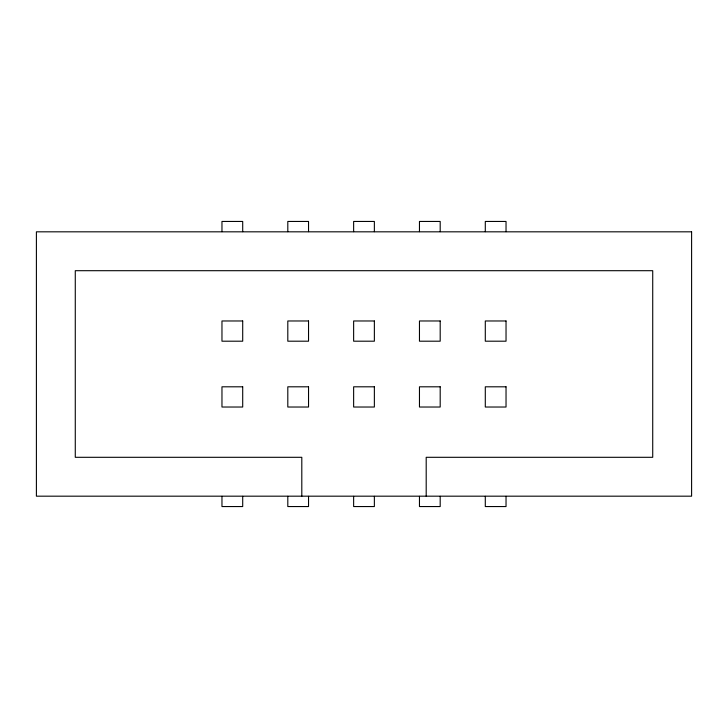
<?xml version="1.0" encoding="UTF-8"?>
<svg xmlns="http://www.w3.org/2000/svg" width="728" height="728" viewBox="0 0 728 728"><rect width="100%" height="100%" fill="white"/><g stroke="black" fill="none" stroke-linecap="round" stroke-linejoin="round"><path stroke-width="1.09" d="M506.033 231.659L506.033 221.448L485.294 221.448L485.294 231.659M506.033 496.341L506.033 506.551L485.294 506.551L485.294 496.341M440.194 231.659L440.194 221.448L419.464 221.448L419.464 231.659M440.194 496.341L440.194 506.551L419.464 506.551L419.464 496.341M426.199 496.178L426.199 457.302L652.725 457.302L652.725 270.698L75.275 270.698L75.275 457.302L301.801 457.302L301.801 496.178M374.365 231.659L374.365 221.448L353.635 221.448L353.635 231.659M374.365 496.341L374.365 506.551L353.635 506.551L353.635 496.341M308.536 231.659L308.536 221.448L287.806 221.448L287.806 231.659M308.536 496.341L308.536 506.551L287.806 506.551L287.806 496.341M242.706 231.659L242.706 221.448L221.967 221.448L221.967 231.659M242.706 496.341L242.706 506.551L221.967 506.551L221.967 496.341M691.6 231.823L36.4 231.823L36.4 496.178L691.6 496.178L691.6 231.823M242.706 320.975L221.967 320.975L221.967 341.195L242.706 341.195L242.706 320.975M308.536 320.975L287.806 320.975L287.806 341.195L308.536 341.195L308.536 320.975M374.365 320.975L353.635 320.975L353.635 341.195L374.365 341.195L374.365 320.975M440.194 320.975L419.464 320.975L419.464 341.195L440.194 341.195L440.194 320.975M506.033 320.975L485.294 320.975L485.294 341.195L506.033 341.195L506.033 320.975M242.706 386.805L221.967 386.805L221.967 407.025L242.706 407.025L242.706 386.805M308.536 386.805L287.806 386.805L287.806 407.025L308.536 407.025L308.536 386.805M374.365 386.805L353.635 386.805L353.635 407.025L374.365 407.025L374.365 386.805M440.194 386.805L419.464 386.805L419.464 407.025L440.194 407.025L440.194 386.805M506.033 386.805L485.294 386.805L485.294 407.025L506.033 407.025L506.033 386.805"/></g></svg>
